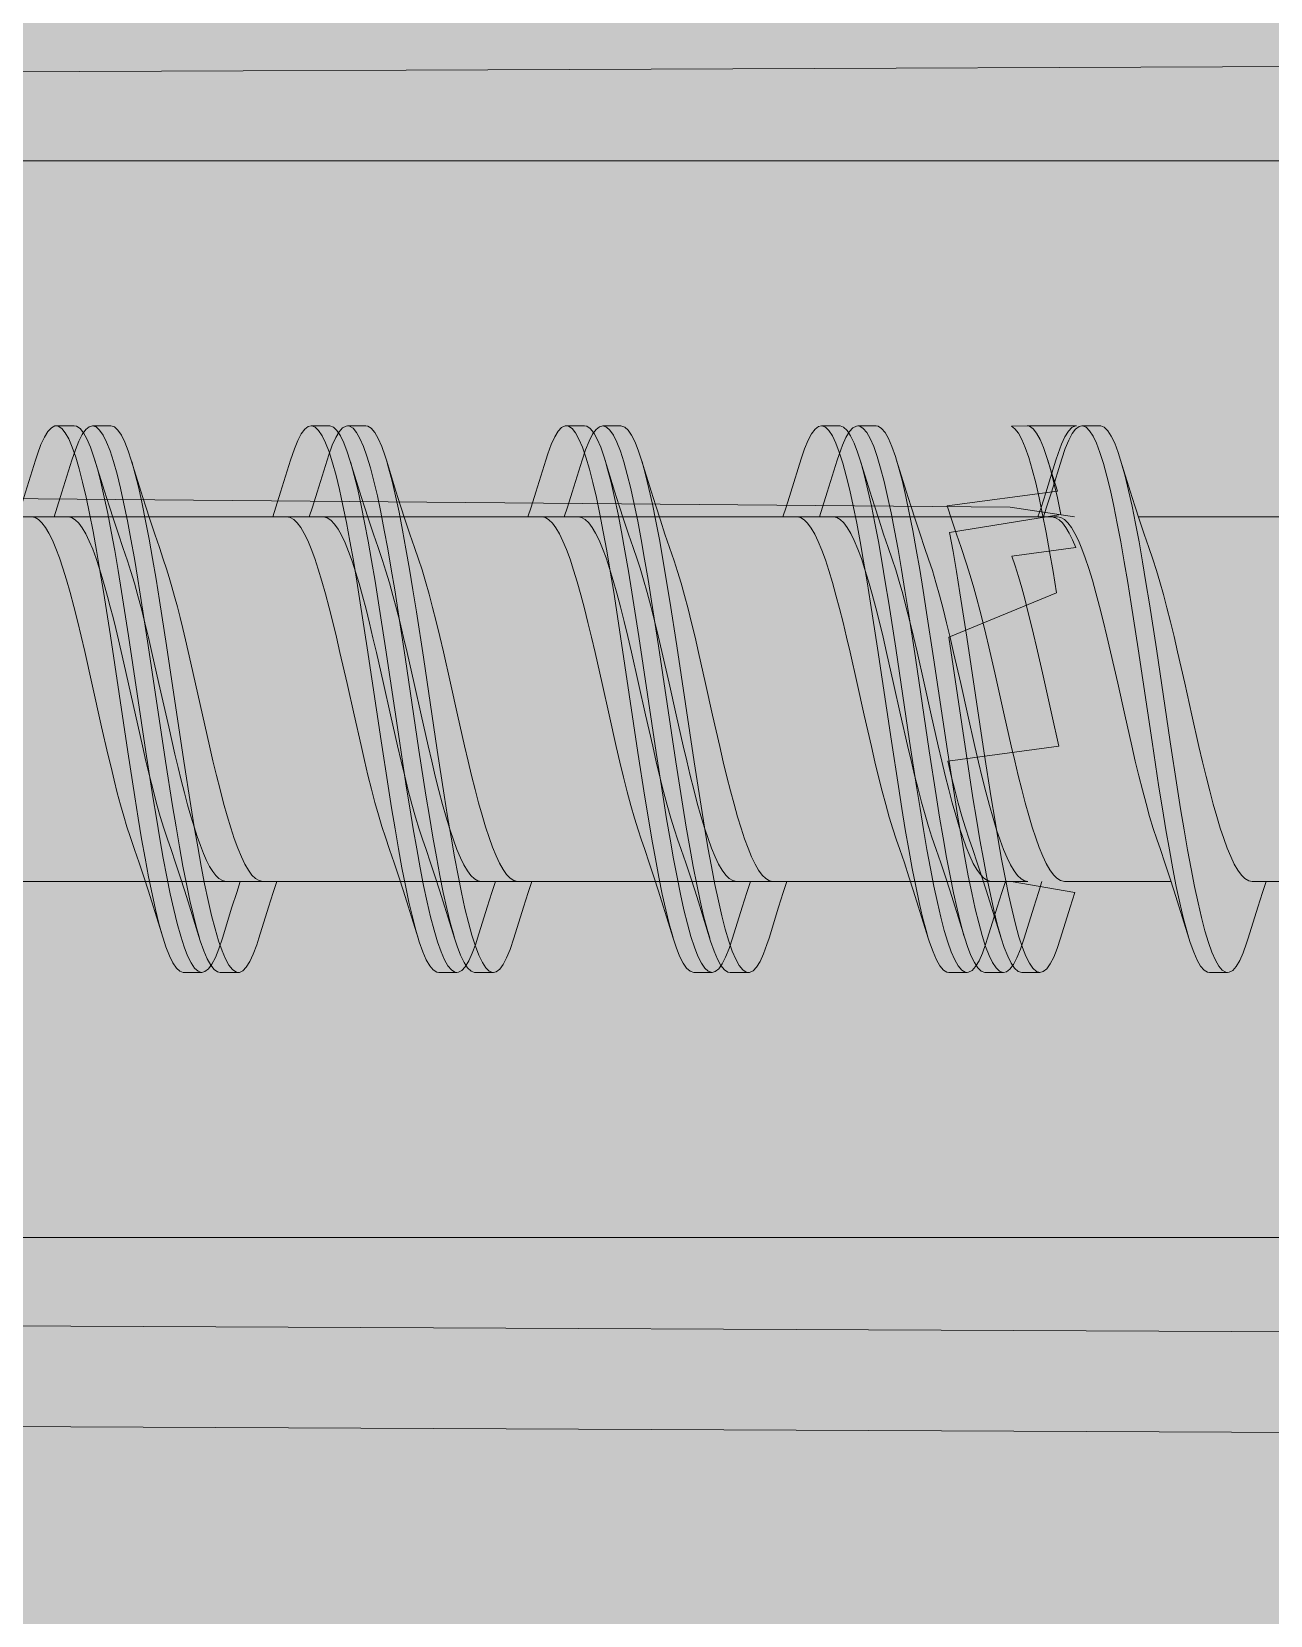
# Model space of a CAD drawing. Header units: millimetres. Extents: x -853320 to 19484, y -510814 to 9708.
# Drawn here: x 10900.05 to 10906.85, y 7736.79 to 7745.48 of the extents above; entities that cross this region are included whole.
import ezdxf

# ---------------------------------------------------------------- set-up
doc = ezdxf.new("R2010")
doc.units = ezdxf.units.MM
for name, color, linetype, lineweight in [('F_ARREDI', 7, 'Continuous', 5), ('F_ELETTRICO', 22, 'Continuous', 5), ('F_MULTI laminato OPACO', 1, 'Continuous', 5)]:
    doc.layers.add(name, color=color, linetype=linetype, lineweight=lineweight)

# ---------------------------------------------------------------- blocks, each defined once
blk = doc.blocks.new('SCATOLA INCASSO_1 P_sezione e pianta')
at = {"layer": 'F_ELETTRICO'}
for p, q in [((55461.4861, -13680.1948), (55437.3638, -13680.0865)), ((55461.4773, -13680.7467), (55437.3638, -13680.639)), ((55462.472, -13681.1733), (55437.3638, -13681.1734)), ((55441.7213, -13682.6278), (55441.6213, -13682.6278)), ((55442.7513, -13682.6278), (55442.6513, -13682.6278)), ((55442.9513, -13682.6278), (55442.8513, -13682.6278)), ((55443.1513, -13682.6278), (55443.0513, -13682.6278)), ((55444.3513, -13682.6278), (55444.2513, -13682.6278)), ((55444.5513, -13682.6278), (55444.4513, -13682.6278)), ((55445.7513, -13682.6278), (55445.6513, -13682.6278)), ((55445.9513, -13682.6278), (55445.8513, -13682.6278)), ((55447.1513, -13682.6278), (55447.0513, -13682.6278)), ((55447.3513, -13682.6278), (55447.2513, -13682.6278)), ((55442.7285, -13682.7168), (55442.7475, -13682.7654)), ((55442.9304, -13682.7213), (55442.9495, -13682.7709)), ((55444.5289, -13682.7179), (55444.548, -13682.7668)), ((55447.2913, -13682.6519), (55447.3104, -13682.6802)), ((55447.3913, -13682.6519), (55447.4104, -13682.6802)), ((55441.7077, -13682.7392), (55441.7268, -13682.7927)), ((55443.1382, -13682.7405), (55443.1573, -13682.7942)), ((55444.3402, -13682.7455), (55444.3592, -13682.8003)), ((55444.3592, -13682.8003), (55444.3783, -13682.8648)), ((55444.519, -13682.9924), (55444.4592, -13682.8003)), ((55445.7309, -13682.7224), (55445.7499, -13682.7723)), ((55445.9387, -13682.7417), (55445.9578, -13682.7957)), ((55447.1407, -13682.7468), (55447.1597, -13682.8018)), ((55447.1597, -13682.8018), (55447.1788, -13682.8665)), ((55447.319, -13682.9924), (55447.2597, -13682.8018)), ((55441.889, -13682.9924), (55441.8341, -13682.8158)), ((55442.919, -13682.9924), (55442.8641, -13682.8158)), ((55443.119, -13682.9924), (55443.0641, -13682.8158)), ((55443.319, -13682.9924), (55443.2641, -13682.8158)), ((55444.719, -13682.9924), (55444.6641, -13682.8158)), ((55445.919, -13682.9924), (55445.8641, -13682.8158)), ((55446.119, -13682.9924), (55446.0641, -13682.8158)), ((55447.519, -13682.9924), (55447.4641, -13682.8158)), ((55440.5323, -13683.1278), (55441.4873, -13683.1278)), ((55441.9323, -13683.1278), (55442.5173, -13683.1278)), ((55451.7623, -13683.1278), (55442.7173, -13683.1278)), ((55442.9623, -13683.1278), (55442.9173, -13683.1278)), ((55443.1623, -13683.1278), (55444.1173, -13683.1278)), ((55443.3623, -13683.1278), (55444.3173, -13683.1278)), ((55444.5623, -13683.1278), (55445.5173, -13683.1278)), ((55444.7623, -13683.1278), (55445.7173, -13683.1278)), ((55445.9623, -13683.1278), (55446.9173, -13683.1278)), ((55446.1623, -13683.1278), (55447.1173, -13683.1278)), ((55447.3623, -13683.1278), (55448.3173, -13683.1278)), ((55447.5623, -13683.1278), (55448.5173, -13683.1278)), ((55442.919, -13683.586), (55442.9571, -13683.8319)), ((55443.019, -13683.586), (55443.0571, -13683.8319)), ((55444.5116, -13683.5402), (55444.5497, -13683.7836)), ((55444.6116, -13683.5402), (55444.6497, -13683.7836)), ((55444.7195, -13683.589), (55444.7576, -13683.8351)), ((55444.8195, -13683.589), (55444.8576, -13683.8351)), ((55447.3121, -13683.5432), (55447.3502, -13683.7868)), ((55447.4121, -13683.5432), (55447.4502, -13683.7868)), ((55441.8982, -13683.6447), (55441.9364, -13683.8934)), ((55441.9982, -13683.6447), (55442.0364, -13683.8934)), ((55443.1209, -13683.5982), (55443.159, -13683.8447)), ((55443.2209, -13683.5982), (55443.259, -13683.8447)), ((55443.3287, -13683.6478), (55443.3668, -13683.8966)), ((55443.4287, -13683.6478), (55443.4668, -13683.8966)), ((55445.9214, -13683.6013), (55445.9595, -13683.8479)), ((55446.0214, -13683.6013), (55446.0595, -13683.8479)), ((55446.1292, -13683.6509), (55446.1673, -13683.8998)), ((55446.2292, -13683.6509), (55446.2673, -13683.8998)), ((55447.5199, -13683.5921), (55447.558, -13683.8383)), ((55447.6199, -13683.5921), (55447.658, -13683.8383)), ((55442.9571, -13683.8319), (55443.0523, -13684.4682)), ((55443.0571, -13683.8319), (55443.1523, -13684.4682)), ((55443.159, -13683.8447), (55443.2352, -13684.3552)), ((55443.259, -13683.8447), (55443.3352, -13684.3552)), ((55444.5497, -13683.7836), (55444.645, -13684.4199)), ((55444.6497, -13683.7836), (55444.745, -13684.4199)), ((55444.7576, -13683.8351), (55444.8528, -13684.4714)), ((55444.8576, -13683.8351), (55444.9528, -13684.4714)), ((55445.9595, -13683.8479), (55446.0357, -13684.3584)), ((55446.0595, -13683.8479), (55446.1357, -13684.3584)), ((55447.3502, -13683.7868), (55447.4455, -13684.4231)), ((55447.3991, -13683.8265), (55447.4334, -13683.9762)), ((55447.4502, -13683.7868), (55447.5455, -13684.4231)), ((55447.558, -13683.8383), (55447.6533, -13684.4746)), ((55447.658, -13683.8383), (55447.7533, -13684.4746)), ((55447.8012, -13683.9755), (55447.767, -13683.8262)), ((55441.7789, -13683.8683), (55441.8179, -13684.0406)), ((55441.9364, -13683.8934), (55442.0126, -13684.4038)), ((55442.0364, -13683.8934), (55442.1126, -13684.4038)), ((55442.186, -13684.0415), (55442.1474, -13683.8709)), ((55443.2095, -13683.8711), (55443.2481, -13684.0414)), ((55443.3668, -13683.8966), (55443.443, -13684.4071)), ((55443.4162, -13684.042), (55443.3779, -13683.873)), ((55443.4668, -13683.8966), (55443.543, -13684.4071)), ((55444.4089, -13683.8684), (55444.4479, -13684.0407)), ((55444.6095, -13683.8712), (55444.6481, -13684.0415)), ((55444.8161, -13684.0417), (55444.777, -13683.8693)), ((55446.0095, -13683.8709), (55446.0482, -13684.042)), ((55446.1673, -13683.8998), (55446.2435, -13684.4103)), ((55446.2673, -13683.8998), (55446.3435, -13684.4103)), ((55447.2095, -13683.8712), (55447.2481, -13684.0415)), ((55447.616, -13684.0415), (55447.5774, -13683.8709)), ((55447.2481, -13684.0415), (55447.3117, -13684.3256)), ((55447.6797, -13684.3256), (55447.616, -13684.0415)), ((55442.6703, -13684.4154), (55442.6378, -13684.2731)), ((55442.8998, -13684.2731), (55442.9323, -13684.4154)), ((55443.0866, -13684.2141), (55443.1251, -13684.3843)), ((55443.6933, -13684.3854), (55443.6546, -13684.2145)), ((55445.0932, -13684.3847), (55445.0545, -13684.2141)), ((55445.8868, -13684.2148), (55445.9258, -13684.3873)), ((55446.2928, -13684.383), (55446.2545, -13684.2137)), ((55446.4931, -13684.3845), (55446.4544, -13684.2135)), ((55443.2352, -13684.3552), (55443.2733, -13684.6041)), ((55443.3352, -13684.3552), (55443.3733, -13684.6041)), ((55446.0357, -13684.3584), (55446.0738, -13684.6072)), ((55446.1357, -13684.3584), (55446.1738, -13684.6072)), ((55447.3117, -13684.3256), (55447.3413, -13684.4537)), ((55447.7093, -13684.4537), (55447.6797, -13684.3256)), ((55442.0126, -13684.4038), (55442.0507, -13684.6507)), ((55442.1126, -13684.4038), (55442.1507, -13684.6507)), ((55443.443, -13684.4071), (55443.4811, -13684.6538)), ((55443.543, -13684.4071), (55443.5811, -13684.6538)), ((55444.645, -13684.4199), (55444.6831, -13684.666)), ((55444.745, -13684.4199), (55444.7831, -13684.666)), ((55446.2435, -13684.4103), (55446.2816, -13684.6568)), ((55446.3435, -13684.4103), (55446.3816, -13684.6568)), ((55447.4455, -13684.4231), (55447.4836, -13684.6691)), ((55447.5455, -13684.4231), (55447.5836, -13684.6691)), ((55443.1523, -13684.4682), (55442.5604, -13684.7118)), ((55443.0523, -13684.4682), (55443.0904, -13684.7118)), ((55444.8528, -13684.4714), (55444.8909, -13684.7148)), ((55444.9528, -13684.4714), (55444.9909, -13684.7148)), ((55447.6533, -13684.4746), (55447.6914, -13684.7178)), ((55447.7533, -13684.4746), (55447.7914, -13684.7178)), ((55447.4449, -13684.8428), (55447.4628, -13684.8966)), ((55443.0845, -13684.9596), (55443.1095, -13685.034)), ((55443.1285, -13684.9384), (55443.1476, -13685.0432)), ((55442.6176, -13685.0432), (55442.6366, -13685.1414)), ((55447.5407, -13685.0063), (55447.5598, -13685.1069)), ((55441.1553, -13685.1278), (55442.1103, -13685.1278)), ((55442.5553, -13685.1278), (55443.1403, -13685.1278)), ((55442.5853, -13685.1278), (55443.5403, -13685.1278)), ((55452.3853, -13685.1278), (55443.3403, -13685.1278)), ((55443.7853, -13685.1278), (55444.7403, -13685.1278)), ((55443.9853, -13685.1278), (55444.9403, -13685.1278)), ((55445.1853, -13685.1278), (55446.1403, -13685.1278)), ((55445.3853, -13685.1278), (55446.3403, -13685.1278)), ((55446.5853, -13685.1278), (55447.5403, -13685.1278)), ((55446.7853, -13685.1278), (55447.7403, -13685.1278)), ((55447.5347, -13685.1105), (55447.5602, -13685.1892)), ((55447.5598, -13685.1069), (55447.5788, -13685.2003)), ((55447.9853, -13685.1278), (55448.9403, -13685.1278)), ((55447.5602, -13685.1892), (55447.5859, -13685.2701)), ((55442.1559, -13685.2701), (55442.2085, -13685.4397)), ((55442.5559, -13685.2701), (55442.6128, -13685.4535)), ((55443.3859, -13685.2701), (55443.4385, -13685.4397)), ((55443.5859, -13685.2701), (55443.6385, -13685.4397)), ((55444.7859, -13685.2701), (55444.8385, -13685.4397)), ((55444.9859, -13685.2701), (55445.0433, -13685.455)), ((55446.1859, -13685.2701), (55446.2385, -13685.4397)), ((55446.3859, -13685.2701), (55446.4385, -13685.4397)), ((55447.5859, -13685.2701), (55447.6385, -13685.4397)), ((55447.7859, -13685.2701), (55447.8438, -13685.4565)), ((55445.1243, -13685.3905), (55445.1433, -13685.455)), ((55442.3221, -13685.4816), (55442.3412, -13685.5318)), ((55442.7128, -13685.4535), (55442.7319, -13685.5086)), ((55443.5448, -13685.4596), (55443.5638, -13685.5136)), ((55443.7526, -13685.483), (55443.7717, -13685.5329)), ((55444.9545, -13685.4885), (55444.9736, -13685.5375)), ((55445.1433, -13685.455), (55445.1624, -13685.5099)), ((55446.3453, -13685.4611), (55446.3643, -13685.5149)), ((55446.5531, -13685.4844), (55446.5721, -13685.5341)), ((55447.755, -13685.4899), (55447.7741, -13685.5386)), ((55447.9438, -13685.4565), (55447.9629, -13685.5111)), ((55442.3213, -13685.6278), (55442.4213, -13685.6278)), ((55442.7213, -13685.6278), (55442.4513, -13685.6278)), ((55443.5513, -13685.6278), (55443.6513, -13685.6278)), ((55443.7513, -13685.6278), (55443.8513, -13685.6278)), ((55444.9513, -13685.6278), (55445.0513, -13685.6278)), ((55445.1513, -13685.6278), (55445.2513, -13685.6278)), ((55446.3513, -13685.6278), (55446.4513, -13685.6278)), ((55446.5513, -13685.6278), (55446.6513, -13685.6278)), ((55447.7513, -13685.6278), (55447.8513, -13685.6278)), ((55447.9513, -13685.6278), (55448.0513, -13685.6278)), ((55468.0938, -13687.0822), (55437.3638, -13687.0822)), ((55437.3638, -13687.6166), (55468.0938, -13687.4888))]:
    blk.add_line(p, q, dxfattribs=at)
for points in [[(55441.5085, -13682.8158), (55441.5172, -13682.7885), (55441.5363, -13682.7357), (55441.5553, -13682.6931), (55441.5744, -13682.6609), (55441.5934, -13682.6395), (55441.6125, -13682.629), (55441.6213, -13682.6278)], [(55441.6213, -13682.6278), (55441.6315, -13682.6294), (55441.6506, -13682.6407), (55441.6696, -13682.6629), (55441.6887, -13682.6958), (55441.7077, -13682.7392)], [(55441.7213, -13682.6278), (55441.7315, -13682.6294), (55441.7506, -13682.6407), (55441.7696, -13682.6629), (55441.7887, -13682.6958), (55441.8077, -13682.7392), (55441.8268, -13682.7927), (55441.8341, -13682.8158)], [(55442.5385, -13682.8158), (55442.557, -13682.7602), (55442.576, -13682.7125), (55442.5951, -13682.6753), (55442.6142, -13682.6486), (55442.6332, -13682.6327), (55442.6513, -13682.6278)], [(55442.6513, -13682.6278), (55442.6713, -13682.6338), (55442.6904, -13682.6507), (55442.7094, -13682.6785), (55442.7285, -13682.7168)], [(55442.7385, -13682.8158), (55442.7589, -13682.7548), (55442.778, -13682.7083), (55442.797, -13682.672), (55442.8161, -13682.6465), (55442.8351, -13682.6317), (55442.8513, -13682.6278)], [(55442.7513, -13682.6278), (55442.7713, -13682.6338), (55442.7904, -13682.6507), (55442.8094, -13682.6785), (55442.8285, -13682.7168), (55442.8475, -13682.7654), (55442.8641, -13682.8158)], [(55442.8513, -13682.6278), (55442.8542, -13682.6279), (55442.8732, -13682.635), (55442.8923, -13682.6531), (55442.9114, -13682.6819), (55442.9304, -13682.7213)], [(55442.9385, -13682.8158), (55442.9477, -13682.787), (55442.9668, -13682.7345), (55442.9858, -13682.6921), (55443.0049, -13682.6602), (55443.0239, -13682.6391), (55443.043, -13682.6288), (55443.0513, -13682.6278)], [(55442.9513, -13682.6278), (55442.9542, -13682.6279), (55442.9732, -13682.635), (55442.9923, -13682.6531), (55443.0114, -13682.6819), (55443.0304, -13682.7213), (55443.0495, -13682.7709), (55443.0641, -13682.8158)], [(55443.0513, -13682.6278), (55443.062, -13682.6295), (55443.0811, -13682.6411), (55443.1001, -13682.6636), (55443.1192, -13682.6968), (55443.1382, -13682.7405)], [(55443.1513, -13682.6278), (55443.162, -13682.6295), (55443.1811, -13682.6411), (55443.2001, -13682.6636), (55443.2192, -13682.6968), (55443.2382, -13682.7405), (55443.2573, -13682.7942), (55443.2641, -13682.8158)], [(55444.1385, -13682.8158), (55444.1497, -13682.7812), (55444.1687, -13682.7297), (55444.1878, -13682.6884), (55444.2068, -13682.6576), (55444.2259, -13682.6375), (55444.2449, -13682.6284), (55444.2513, -13682.6278)], [(55444.2513, -13682.6278), (55444.264, -13682.6302), (55444.283, -13682.6429), (55444.3021, -13682.6665), (55444.3211, -13682.7008), (55444.3402, -13682.7455)], [(55444.3385, -13682.8158), (55444.3575, -13682.7588), (55444.3765, -13682.7115), (55444.3956, -13682.6744), (55444.4146, -13682.6481), (55444.4337, -13682.6325), (55444.4513, -13682.6278)], [(55444.3513, -13682.6278), (55444.364, -13682.6302), (55444.383, -13682.6429), (55444.4021, -13682.6665), (55444.4211, -13682.7008), (55444.4402, -13682.7455), (55444.4592, -13682.8003)], [(55444.4513, -13682.6278), (55444.4718, -13682.6341), (55444.4908, -13682.6513), (55444.5099, -13682.6793), (55444.5289, -13682.7179)], [(55444.5513, -13682.6278), (55444.5718, -13682.6341), (55444.5908, -13682.6513), (55444.6099, -13682.6793), (55444.6289, -13682.7179), (55444.648, -13682.7668), (55444.6641, -13682.8158)], [(55445.5385, -13682.8158), (55445.5594, -13682.7535), (55445.5785, -13682.7072), (55445.5975, -13682.6713), (55445.6166, -13682.646), (55445.6356, -13682.6315), (55445.6513, -13682.6278)], [(55445.6513, -13682.6278), (55445.6547, -13682.628), (55445.6737, -13682.6354), (55445.6928, -13682.6537), (55445.7118, -13682.6828), (55445.7309, -13682.7224)], [(55445.7385, -13682.8158), (55445.7482, -13682.7855), (55445.7673, -13682.7333), (55445.7863, -13682.6912), (55445.8054, -13682.6596), (55445.8244, -13682.6387), (55445.8435, -13682.6287), (55445.8513, -13682.6278)], [(55445.7513, -13682.6278), (55445.7547, -13682.628), (55445.7737, -13682.6354), (55445.7928, -13682.6537), (55445.8118, -13682.6828), (55445.8309, -13682.7224), (55445.8499, -13682.7723), (55445.8641, -13682.8158)], [(55445.8513, -13682.6278), (55445.8625, -13682.6297), (55445.8816, -13682.6416), (55445.9006, -13682.6643), (55445.9197, -13682.6978), (55445.9387, -13682.7417)], [(55445.9513, -13682.6278), (55445.9625, -13682.6297), (55445.9816, -13682.6416), (55446.0006, -13682.6643), (55446.0197, -13682.6978), (55446.0387, -13682.7417), (55446.0578, -13682.7957), (55446.0641, -13682.8158)], [(55446.9385, -13682.8158), (55446.9501, -13682.7797), (55446.9692, -13682.7285), (55446.9882, -13682.6875), (55447.0073, -13682.6569), (55447.0264, -13682.6372), (55447.0454, -13682.6283), (55447.0513, -13682.6278)], [(55447.0513, -13682.6278), (55447.0645, -13682.6304), (55447.0835, -13682.6434), (55447.1026, -13682.6673), (55447.1216, -13682.7018), (55447.1407, -13682.7468)], [(55447.1385, -13682.8158), (55447.158, -13682.7575), (55447.177, -13682.7104), (55447.1961, -13682.6736), (55447.2151, -13682.6475), (55447.2342, -13682.6322), (55447.2513, -13682.6278)], [(55447.1513, -13682.6278), (55447.1645, -13682.6304), (55447.1835, -13682.6434), (55447.2026, -13682.6673), (55447.2216, -13682.7018), (55447.2407, -13682.7468), (55447.2597, -13682.8018)], [(55447.2513, -13682.6278), (55447.2532, -13682.6278), (55447.2723, -13682.6344), (55447.2913, -13682.6519)], [(55447.3513, -13682.6278), (55447.3532, -13682.6278), (55447.3723, -13682.6344), (55447.3913, -13682.6519)], [(55447.3104, -13682.6802), (55447.3294, -13682.719), (55447.3485, -13682.7682)], [(55447.4104, -13682.6802), (55447.4294, -13682.719), (55447.4485, -13682.7682), (55447.4641, -13682.8158)], [(55441.7268, -13682.7927), (55441.7458, -13682.856), (55441.7649, -13682.9286)], [(55442.7475, -13682.7654), (55442.7666, -13682.824), (55442.7856, -13682.8921), (55442.8047, -13682.9692), (55442.8237, -13683.0548), (55442.8428, -13683.1482)], [(55442.9495, -13682.7709), (55442.9685, -13682.8305), (55442.9876, -13682.8996), (55443.0066, -13682.9776), (55443.0257, -13683.064), (55443.0447, -13683.1582)], [(55443.1573, -13682.7942), (55443.1763, -13682.8578), (55443.1954, -13682.9306)], [(55444.548, -13682.7668), (55444.567, -13682.8256), (55444.5861, -13682.894), (55444.6051, -13682.9713), (55444.6242, -13683.0571), (55444.6432, -13683.1507)], [(55445.7499, -13682.7723), (55445.769, -13682.8322), (55445.788, -13682.9014), (55445.8071, -13682.9797), (55445.8261, -13683.0663), (55445.8452, -13683.1607)], [(55445.9578, -13682.7957), (55445.9768, -13682.8595), (55445.9959, -13682.9325)], [(55447.3485, -13682.7682), (55447.3675, -13682.8272), (55447.3866, -13682.8958), (55447.4056, -13682.9734), (55447.4247, -13683.0594), (55447.4437, -13683.1532), (55447.4628, -13683.2542), (55447.4818, -13683.3615), (55447.5009, -13683.4744), (55447.5199, -13683.5921)], [(55441.5085, -13682.8158), (55441.4559, -13682.9855), (55441.4302, -13683.0664), (55441.4103, -13683.1278)], [(55441.8341, -13682.8158), (55441.8458, -13682.856), (55441.8649, -13682.9286), (55441.8839, -13683.0099), (55441.903, -13683.0994)], [(55442.5385, -13682.8158), (55442.4859, -13682.9855), (55442.4602, -13683.0664), (55442.8103, -13683.1278)], [(55442.7385, -13682.8158), (55442.6859, -13682.9855), (55442.6602, -13683.0664), (55442.6403, -13683.1278)], [(55442.9385, -13682.8158), (55442.8859, -13682.9855), (55442.8602, -13683.0664), (55442.8403, -13683.1278)], [(55442.8641, -13682.8158), (55442.8666, -13682.824), (55442.8856, -13682.8921), (55442.9047, -13682.9692), (55442.9237, -13683.0548), (55442.9428, -13683.1482), (55442.9618, -13683.2488), (55442.9809, -13683.3558), (55442.9999, -13683.4685), (55443.019, -13683.586)], [(55443.0641, -13682.8158), (55443.0685, -13682.8305), (55443.0876, -13682.8996), (55443.1066, -13682.9776), (55443.1257, -13683.064), (55443.1447, -13683.1582)], [(55443.2641, -13682.8158), (55443.2763, -13682.8578), (55443.2954, -13682.9306), (55443.3144, -13683.0121), (55443.3335, -13683.1018)], [(55444.1385, -13682.8158), (55444.0859, -13682.9855), (55444.0602, -13683.0664), (55444.0403, -13683.1278)], [(55444.3385, -13682.8158), (55444.2859, -13682.9855), (55444.2602, -13683.0664), (55444.2403, -13683.1278)], [(55444.3783, -13682.8648), (55444.3973, -13682.9385), (55444.4164, -13683.0209), (55444.4354, -13683.1114)], [(55444.4641, -13682.8158), (55444.4783, -13682.8648), (55444.4973, -13682.9385), (55444.5164, -13683.0209), (55444.5354, -13683.1114)], [(55444.6641, -13682.8158), (55444.667, -13682.8256), (55444.6861, -13682.894), (55444.7051, -13682.9713), (55444.7242, -13683.0571), (55444.7432, -13683.1507)], [(55445.5385, -13682.8158), (55445.4859, -13682.9855), (55445.4602, -13683.0664), (55445.4403, -13683.1278)], [(55445.7385, -13682.8158), (55445.6859, -13682.9855), (55445.6602, -13683.0664), (55445.6403, -13683.1278)], [(55445.8641, -13682.8158), (55445.869, -13682.8322), (55445.888, -13682.9014), (55445.9071, -13682.9797), (55445.9261, -13683.0663), (55445.9452, -13683.1607)], [(55446.0641, -13682.8158), (55446.0768, -13682.8595), (55446.0959, -13682.9325), (55446.1149, -13683.0143), (55446.134, -13683.1042)], [(55446.9385, -13682.8158), (55446.8859, -13682.9855), (55446.8602, -13683.0664), (55446.8403, -13683.1278)], [(55447.1385, -13682.8158), (55447.0859, -13682.9855), (55447.0602, -13683.0664), (55447.0403, -13683.1278)], [(55447.1788, -13682.8665), (55447.1978, -13682.9405), (55447.2169, -13683.0231), (55447.2359, -13683.1138)], [(55447.2641, -13682.8158), (55447.2788, -13682.8665), (55447.2978, -13682.9405), (55447.3169, -13683.0231), (55447.3359, -13683.1138), (55447.355, -13683.2119), (55447.374, -13683.3167), (55447.3931, -13683.4274), (55447.4121, -13683.5432)], [(55447.4641, -13682.8158), (55447.4675, -13682.8272), (55447.4866, -13682.8958), (55447.5056, -13682.9734), (55447.5247, -13683.0594), (55447.5437, -13683.1532)], [(55441.7649, -13682.9286), (55441.7839, -13683.0099), (55441.803, -13683.0994)], [(55443.1954, -13682.9306), (55443.2144, -13683.0121), (55443.2335, -13683.1018)], [(55445.9959, -13682.9325), (55446.0149, -13683.0143), (55446.034, -13683.1042)], [(55442.0099, -13683.3589), (55441.9906, -13683.303), (55441.9655, -13683.2286), (55441.9402, -13683.152), (55441.9147, -13683.0733), (55441.889, -13682.9924)], [(55443.0399, -13683.3589), (55443.0206, -13683.303), (55442.9955, -13683.2286), (55442.9702, -13683.152), (55442.9447, -13683.0733), (55442.919, -13682.9924)], [(55443.2206, -13683.303), (55443.1955, -13683.2286), (55443.1702, -13683.152), (55443.1447, -13683.0733), (55443.119, -13682.9924)], [(55443.4399, -13683.3589), (55443.4206, -13683.303), (55443.3955, -13683.2286), (55443.3702, -13683.152), (55443.3447, -13683.0733), (55443.319, -13682.9924)], [(55444.6399, -13683.3589), (55444.6206, -13683.303), (55444.5955, -13683.2286), (55444.5702, -13683.152), (55444.5447, -13683.0733), (55444.519, -13682.9924)], [(55444.8399, -13683.3589), (55444.8206, -13683.303), (55444.7955, -13683.2286), (55444.7702, -13683.152), (55444.7447, -13683.0733), (55444.719, -13682.9924)], [(55446.0399, -13683.3589), (55446.0206, -13683.303), (55445.9955, -13683.2286), (55445.9702, -13683.152), (55445.9447, -13683.0733), (55445.919, -13682.9924)], [(55446.2437, -13683.3699), (55446.2206, -13683.303), (55446.1955, -13683.2286), (55446.1702, -13683.152), (55446.1447, -13683.0733), (55446.119, -13682.9924)], [(55447.4399, -13683.3589), (55447.4206, -13683.303), (55447.3955, -13683.2286), (55447.3702, -13683.152), (55447.3447, -13683.0733), (55447.319, -13682.9924)], [(55447.6206, -13683.303), (55447.5955, -13683.2286), (55447.5702, -13683.152), (55447.5447, -13683.0733), (55447.519, -13682.9924)], [(55441.4873, -13683.1278), (55441.5059, -13683.1313), (55441.5261, -13683.1429), (55441.5461, -13683.1623), (55441.5658, -13683.1891), (55441.5853, -13683.2229), (55441.6047, -13683.2634), (55441.624, -13683.31), (55441.6431, -13683.3623), (55441.6622, -13683.4203), (55441.6814, -13683.4837), (55441.7006, -13683.5519), (55441.7199, -13683.6249), (55441.7395, -13683.7027), (55441.7592, -13683.7843), (55441.7789, -13683.8683)], [(55441.803, -13683.0994), (55441.822, -13683.1964), (55441.8411, -13683.3002), (55441.8601, -13683.4101), (55441.8792, -13683.5252), (55441.8982, -13683.6447)], [(55441.903, -13683.0994), (55441.922, -13683.1964), (55441.9411, -13683.3002), (55441.9601, -13683.4101), (55441.9792, -13683.5252), (55441.9982, -13683.6447)], [(55442.5173, -13683.1278), (55442.5385, -13683.1323), (55442.5583, -13683.1446), (55442.5779, -13683.1645), (55442.5974, -13683.1916), (55442.6168, -13683.2257), (55442.6361, -13683.2665), (55442.6554, -13683.3137), (55442.6747, -13683.3669), (55442.6939, -13683.4257), (55442.7132, -13683.4897), (55442.7324, -13683.5585), (55442.7516, -13683.6315), (55442.7709, -13683.7084), (55442.7902, -13683.7884), (55442.8095, -13683.8711)], [(55442.7173, -13683.1278), (55442.7362, -13683.1314), (55442.7554, -13683.1423), (55442.7745, -13683.1605), (55442.7936, -13683.1858), (55442.8127, -13683.2181), (55442.8319, -13683.257), (55442.8509, -13683.3021), (55442.8699, -13683.3531), (55442.8891, -13683.4105), (55442.9087, -13683.4745), (55442.9285, -13683.5444), (55442.9485, -13683.6193), (55442.9685, -13683.6986), (55442.9886, -13683.7818), (55443.0086, -13683.8671)], [(55442.8428, -13683.1482), (55442.8618, -13683.2488), (55442.8809, -13683.3558), (55442.8999, -13683.4685), (55442.919, -13683.586)], [(55442.9173, -13683.1278), (55442.9193, -13683.1278), (55442.939, -13683.1325), (55442.9588, -13683.145), (55442.9784, -13683.1651), (55442.9979, -13683.1924), (55443.0173, -13683.2266), (55443.0365, -13683.2675), (55443.0558, -13683.3147), (55443.075, -13683.3678), (55443.0942, -13683.4265), (55443.1133, -13683.4902), (55443.1324, -13683.5585), (55443.1516, -13683.6313), (55443.1708, -13683.7081), (55443.1902, -13683.7883), (55443.2095, -13683.8711)], [(55443.2335, -13683.1018), (55443.2525, -13683.199), (55443.2716, -13683.303), (55443.2906, -13683.413), (55443.3097, -13683.5282), (55443.3287, -13683.6478)], [(55443.3335, -13683.1018), (55443.3525, -13683.199), (55443.3716, -13683.303), (55443.3906, -13683.413), (55443.4097, -13683.5282), (55443.4287, -13683.6478)], [(55444.1173, -13683.1278), (55444.1359, -13683.1312), (55444.1561, -13683.1428), (55444.1761, -13683.1623), (55444.1958, -13683.1891), (55444.2153, -13683.2229), (55444.2347, -13683.2633), (55444.2538, -13683.3096), (55444.2728, -13683.3615), (55444.2919, -13683.4192), (55444.3111, -13683.4826), (55444.3304, -13683.5511), (55444.3498, -13683.6243), (55444.3694, -13683.7023), (55444.3892, -13683.7842), (55444.4089, -13683.8684)], [(55444.3173, -13683.1278), (55444.3371, -13683.1317), (55444.3566, -13683.1433), (55444.3761, -13683.1623), (55444.3955, -13683.1887), (55444.4149, -13683.2221), (55444.4343, -13683.2624), (55444.4537, -13683.3093), (55444.4731, -13683.3624), (55444.4926, -13683.4216), (55444.5123, -13683.4866), (55444.5319, -13683.5569), (55444.5515, -13683.6311), (55444.5709, -13683.7085), (55444.5902, -13683.7886), (55444.6095, -13683.8712)], [(55444.4354, -13683.1114), (55444.4545, -13683.2093), (55444.4735, -13683.3139), (55444.4926, -13683.4245), (55444.5116, -13683.5402)], [(55444.5354, -13683.1114), (55444.5545, -13683.2093), (55444.5735, -13683.3139), (55444.5926, -13683.4245), (55444.6116, -13683.5402)], [(55444.6432, -13683.1507), (55444.6623, -13683.2515), (55444.6814, -13683.3587), (55444.7004, -13683.4714), (55444.7195, -13683.589)], [(55444.7432, -13683.1507), (55444.7623, -13683.2515), (55444.7814, -13683.3587), (55444.8004, -13683.4714), (55444.8195, -13683.589)], [(55445.5173, -13683.1278), (55445.5194, -13683.1278), (55445.5391, -13683.1326), (55445.5589, -13683.1451), (55445.5786, -13683.1653), (55445.5981, -13683.1927), (55445.6174, -13683.2269), (55445.6367, -13683.2678), (55445.6559, -13683.315), (55445.6751, -13683.3681), (55445.6942, -13683.4267), (55445.7133, -13683.4904), (55445.7324, -13683.5586), (55445.7516, -13683.6312), (55445.7708, -13683.7081), (55445.7902, -13683.7883), (55445.8095, -13683.8711)], [(55445.7173, -13683.1278), (55445.7358, -13683.1312), (55445.755, -13683.142), (55445.7742, -13683.1601), (55445.7934, -13683.1854), (55445.8126, -13683.2177), (55445.8319, -13683.257), (55445.8512, -13683.303), (55445.8707, -13683.3554), (55445.8903, -13683.4143), (55445.9102, -13683.4794), (55445.9302, -13683.5503), (55445.9501, -13683.6257), (55445.97, -13683.7047), (55445.9898, -13683.7868), (55446.0095, -13683.8709)], [(55446.034, -13683.1042), (55446.053, -13683.2015), (55446.0721, -13683.3057), (55446.0911, -13683.4158), (55446.1102, -13683.5312), (55446.1292, -13683.6509)], [(55446.134, -13683.1042), (55446.153, -13683.2015), (55446.1721, -13683.3057), (55446.1911, -13683.4158), (55446.2102, -13683.5312), (55446.2292, -13683.6509)], [(55446.9173, -13683.1278), (55446.9372, -13683.1318), (55446.9567, -13683.1434), (55446.9762, -13683.1625), (55446.9957, -13683.1889), (55447.0151, -13683.2224), (55447.0345, -13683.2628), (55447.0539, -13683.3097), (55447.0733, -13683.3629), (55447.0928, -13683.422), (55447.1124, -13683.487), (55447.132, -13683.5571), (55447.1516, -13683.6313), (55447.171, -13683.7086), (55447.1903, -13683.7887), (55447.2095, -13683.8712)], [(55447.1174, -13683.1278), (55447.1197, -13683.1278), (55447.1386, -13683.1323), (55447.1574, -13683.1439)], [(55447.1574, -13683.1439), (55447.1744, -13683.1603), (55447.1914, -13683.1825), (55447.2084, -13683.2101), (55447.2254, -13683.2431), (55447.2424, -13683.2812), (55447.2595, -13683.3246), (55447.2768, -13683.3732), (55447.2942, -13683.4267), (55447.3117, -13683.4847), (55447.3293, -13683.5471), (55447.3469, -13683.6133), (55447.3645, -13683.6824), (55447.3819, -13683.7535), (55447.3991, -13683.8265)], [(55447.2359, -13683.1138), (55447.255, -13683.2119), (55447.274, -13683.3167), (55447.2931, -13683.4274), (55447.3121, -13683.5432)], [(55447.5437, -13683.1532), (55447.5628, -13683.2542), (55447.5818, -13683.3615), (55447.6009, -13683.4744), (55447.6199, -13683.5921)], [(55443.0447, -13683.1582), (55443.0638, -13683.2595), (55443.0828, -13683.3671), (55443.1019, -13683.4803), (55443.1209, -13683.5982)], [(55443.1447, -13683.1582), (55443.1638, -13683.2595), (55443.1828, -13683.3671), (55443.2019, -13683.4803), (55443.2209, -13683.5982)], [(55445.8452, -13683.1607), (55445.8642, -13683.2621), (55445.8833, -13683.3699), (55445.9023, -13683.4832), (55445.9214, -13683.6013)], [(55445.9452, -13683.1607), (55445.9642, -13683.2621), (55445.9833, -13683.3699), (55446.0023, -13683.4832), (55446.0214, -13683.6013)], [(55443.3779, -13683.873), (55443.3588, -13683.791), (55443.3396, -13683.7115), (55443.3205, -13683.6351), (55443.3014, -13683.5623), (55443.2823, -13683.4937), (55443.2631, -13683.4298), (55443.244, -13683.3709), (55443.2206, -13683.303)], [(55447.767, -13683.8262), (55447.7499, -13683.7538), (55447.7326, -13683.6831), (55447.7152, -13683.6144), (55447.6976, -13683.5483), (55447.68, -13683.486), (55447.6626, -13683.4279), (55447.6451, -13683.3743), (55447.6206, -13683.303)], [(55442.1474, -13683.8709), (55442.128, -13683.7879), (55442.1086, -13683.7072), (55442.089, -13683.6294), (55442.0693, -13683.5546), (55442.0494, -13683.484), (55442.0297, -13683.4187), (55442.0099, -13683.3589)], [(55442.5472, -13683.8702), (55443.1579, -13683.7874), (55443.1386, -13683.7072), (55443.1192, -13683.63), (55443.0997, -13683.5562), (55443.0802, -13683.4865), (55443.0607, -13683.4219), (55443.0399, -13683.3589)], [(55443.5767, -13683.8679), (55443.5569, -13683.7833), (55443.537, -13683.701), (55443.5173, -13683.6226), (55443.4977, -13683.5488), (55443.4782, -13683.4798), (55443.4589, -13683.4163), (55443.4399, -13683.3589)], [(55444.777, -13683.8693), (55444.7571, -13683.7842), (55444.737, -13683.7009), (55444.7169, -13683.6213), (55444.6969, -13683.5458), (55444.6768, -13683.4751), (55444.657, -13683.4104), (55444.6399, -13683.3589)], [(55444.9766, -13683.8676), (55444.9567, -13683.7824), (55444.9366, -13683.6992), (55444.9166, -13683.6199), (55444.8967, -13683.545), (55444.8768, -13683.4751), (55444.8572, -13683.411), (55444.8399, -13683.3589)], [(55446.1775, -13683.8712), (55446.1578, -13683.7871), (55446.138, -13683.705), (55446.1182, -13683.626), (55446.0982, -13683.5507), (55446.0782, -13683.4798), (55446.0584, -13683.4147), (55446.0399, -13683.3589)], [(55446.3778, -13683.8726), (55446.3586, -13683.7905), (55446.3395, -13683.7108), (55446.3203, -13683.6343), (55446.3011, -13683.5614), (55446.282, -13683.4928), (55446.2628, -13683.4288), (55446.2437, -13683.3699)], [(55447.5774, -13683.8709), (55447.558, -13683.7879), (55447.5386, -13683.7073), (55447.519, -13683.6294), (55447.4993, -13683.5547), (55447.4795, -13683.4841), (55447.4597, -13683.4189), (55447.4399, -13683.3589)], [(55442.6378, -13684.2731), (55442.5859, -13684.041), (55442.5472, -13683.8702)], [(55442.8095, -13683.8711), (55442.8481, -13684.0414), (55442.8998, -13684.2731)], [(55443.0086, -13683.8671), (55443.0479, -13684.0407), (55443.0866, -13684.2141)], [(55443.6546, -13684.2145), (55443.6159, -13684.0407), (55443.5767, -13683.8679)], [(55445.0545, -13684.2141), (55445.0159, -13684.0409), (55444.9766, -13683.8676)], [(55445.8095, -13683.8711), (55445.8481, -13684.0414), (55445.8868, -13684.2148)], [(55446.2545, -13684.2137), (55446.2162, -13684.0421), (55446.1775, -13683.8712)], [(55446.4544, -13684.2135), (55446.4161, -13684.0419), (55446.3778, -13683.8726)], [(55447.4334, -13683.9762), (55447.4866, -13684.214), (55447.525, -13684.3838)], [(55447.8941, -13684.3886), (55447.8547, -13684.2149), (55447.8012, -13683.9755)], [(55441.8179, -13684.0406), (55441.8568, -13684.215), (55441.8958, -13684.3872)], [(55442.264, -13684.3883), (55442.2247, -13684.2148), (55442.186, -13684.0415)], [(55443.2481, -13684.0414), (55443.2868, -13684.2148), (55443.3258, -13684.3872)], [(55443.4931, -13684.3845), (55443.4544, -13684.2136), (55443.4162, -13684.042)], [(55444.4479, -13684.0407), (55444.4866, -13684.2141), (55444.5252, -13684.3844)], [(55444.6481, -13684.0415), (55444.6868, -13684.2151), (55444.7262, -13684.3891)], [(55444.8935, -13684.3859), (55444.8545, -13684.2138), (55444.8161, -13684.0417)], [(55446.0482, -13684.042), (55446.0866, -13684.2142), (55446.1252, -13684.3843)], [(55441.8958, -13684.3872), (55441.9154, -13684.471), (55441.935, -13684.5522), (55441.9545, -13684.6297), (55441.9738, -13684.7027), (55441.993, -13684.7709), (55442.0122, -13684.8344), (55442.0328, -13684.8966)], [(55442.5553, -13685.1278), (55442.5362, -13685.1241), (55442.5171, -13685.1131), (55442.498, -13685.095), (55442.479, -13685.0697), (55442.4599, -13685.0375), (55442.4408, -13684.9987), (55442.4218, -13684.9536), (55442.4028, -13684.9026), (55442.3835, -13684.8451), (55442.3639, -13684.7811), (55442.3441, -13684.7111), (55442.3241, -13684.6363), (55442.3041, -13684.5569), (55442.284, -13684.4737), (55442.264, -13684.3883)], [(55442.7516, -13684.7381), (55442.7353, -13684.6787), (55442.719, -13684.6164), (55442.7028, -13684.5516), (55442.6865, -13684.4844), (55442.6703, -13684.4154)], [(55442.9323, -13684.4154), (55442.9486, -13684.4844), (55442.9648, -13684.5516), (55442.9811, -13684.6164), (55442.9974, -13684.6787), (55443.0136, -13684.7381)], [(55443.1251, -13684.3843), (55443.1444, -13684.4668), (55443.1637, -13684.5469), (55443.1831, -13684.6241), (55443.2026, -13684.6982), (55443.2222, -13684.7681), (55443.2417, -13684.833), (55443.2628, -13684.8966)], [(55443.3258, -13684.3872), (55443.3455, -13684.4715), (55443.3653, -13684.5535), (55443.385, -13684.6316), (55443.4044, -13684.705), (55443.4238, -13684.7736), (55443.443, -13684.837), (55443.4628, -13684.8966)], [(55443.7853, -13685.1278), (55443.7665, -13685.1242), (55443.7472, -13685.1132), (55443.728, -13685.0949), (55443.7088, -13685.0694), (55443.6896, -13685.037), (55443.6703, -13684.9977), (55443.651, -13684.9516), (55443.6315, -13684.899), (55443.612, -13684.8402), (55443.5921, -13684.775), (55443.5722, -13684.7042), (55443.5523, -13684.629), (55443.5325, -13684.5502), (55443.5127, -13684.4684), (55443.4931, -13684.3845)], [(55443.9853, -13685.1278), (55443.9656, -13685.1239), (55443.946, -13685.1123), (55443.9265, -13685.0932), (55443.907, -13685.0667), (55443.8876, -13685.0331), (55443.8681, -13684.9927), (55443.8487, -13684.9457), (55443.8293, -13684.8925), (55443.8099, -13684.8335), (55443.7904, -13684.7689), (55443.7709, -13684.6994), (55443.7514, -13684.6257), (55443.732, -13684.5484), (55443.7127, -13684.4682), (55443.6933, -13684.3854)], [(55444.5252, -13684.3844), (55444.5445, -13684.4672), (55444.5639, -13684.5475), (55444.5831, -13684.6243), (55444.6022, -13684.6969), (55444.6213, -13684.765), (55444.6403, -13684.8285), (55444.6594, -13684.887)], [(55444.7262, -13684.3891), (55444.7463, -13684.4747), (55444.7665, -13684.5581), (55444.7866, -13684.6377), (55444.8066, -13684.7128), (55444.8265, -13684.7829), (55444.8462, -13684.847), (55444.8628, -13684.8966)], [(55445.1853, -13685.1278), (55445.1672, -13685.1245), (55445.1477, -13685.1136), (55445.1283, -13685.0952), (55445.1092, -13685.0701), (55445.0903, -13685.0383), (55445.0713, -13684.9998), (55445.0521, -13684.9545), (55445.0328, -13684.9027), (55445.0133, -13684.8445), (55444.9935, -13684.7797), (55444.9735, -13684.709), (55444.9535, -13684.6336), (55444.9334, -13684.554), (55444.9133, -13684.4709), (55444.8935, -13684.3859)], [(55445.3853, -13685.1278), (55445.366, -13685.124), (55445.3467, -13685.1128), (55445.3274, -13685.0942), (55445.3081, -13685.0683), (55445.2887, -13685.0353), (55445.2693, -13684.9954), (55445.2499, -13684.9488), (55445.2304, -13684.8958), (55445.2108, -13684.8366), (55445.1911, -13684.7715), (55445.1713, -13684.7009), (55445.1515, -13684.6262), (55445.132, -13684.5484), (55445.1126, -13684.4677), (55445.0932, -13684.3847)], [(55445.9258, -13684.3873), (55445.9455, -13684.4715), (55445.9653, -13684.5534), (55445.985, -13684.6315), (55446.0044, -13684.7048), (55446.0237, -13684.7733), (55446.0429, -13684.8367), (55446.0628, -13684.8966)], [(55446.1252, -13684.3843), (55446.1444, -13684.4669), (55446.1637, -13684.5469), (55446.183, -13684.6238), (55446.2022, -13684.6969), (55446.2215, -13684.7658), (55446.2408, -13684.8299), (55446.26, -13684.8888)], [(55446.5853, -13685.1278), (55446.583, -13685.1277), (55446.5629, -13685.1227), (55446.5428, -13685.1097), (55446.523, -13685.089), (55446.5036, -13685.0614), (55446.4845, -13685.0271), (55446.4653, -13684.9863), (55446.4461, -13684.939), (55446.427, -13684.8858), (55446.4078, -13684.8269), (55446.3886, -13684.7629), (55446.3695, -13684.6942), (55446.3503, -13684.6214), (55446.3311, -13684.5448), (55446.312, -13684.4652), (55446.2928, -13684.383)], [(55446.7853, -13685.1278), (55446.7666, -13685.1243), (55446.7473, -13685.1133), (55446.728, -13685.095), (55446.7089, -13685.0695), (55446.6898, -13685.0373), (55446.6705, -13684.9981), (55446.6512, -13684.9521), (55446.6318, -13684.8997), (55446.6122, -13684.8409), (55446.5924, -13684.7758), (55446.5724, -13684.705), (55446.5525, -13684.6297), (55446.5326, -13684.5508), (55446.5128, -13684.4686), (55446.4931, -13684.3845)], [(55447.3413, -13684.4537), (55447.3561, -13684.5157), (55447.3709, -13684.576), (55447.3857, -13684.6343), (55447.4005, -13684.6904), (55447.4153, -13684.744), (55447.4301, -13684.7949), (55447.4449, -13684.8428)], [(55447.525, -13684.3838), (55447.5442, -13684.4661), (55447.5635, -13684.546), (55447.5827, -13684.6227), (55447.6019, -13684.6957), (55447.6211, -13684.7645), (55447.6404, -13684.8286), (55447.6596, -13684.8875)], [(55447.8128, -13684.8428), (55447.798, -13684.7949), (55447.7832, -13684.744), (55447.7684, -13684.6904), (55447.7536, -13684.6343), (55447.7388, -13684.576), (55447.724, -13684.5157), (55447.7093, -13684.4537)], [(55448.1853, -13685.1278), (55448.1669, -13685.1244), (55448.1478, -13685.1137), (55448.1287, -13685.0957), (55448.1097, -13685.0707), (55448.0906, -13685.0388), (55448.0715, -13685.0002), (55448.0524, -13684.9552), (55448.0333, -13684.9042), (55448.014, -13684.8466), (55447.9943, -13684.7825), (55447.9744, -13684.7123), (55447.9544, -13684.6372), (55447.9343, -13684.5576), (55447.9141, -13684.4742), (55447.8941, -13684.3886)], [(55443.2733, -13684.6041), (55443.2924, -13684.7239), (55443.3114, -13684.8392), (55443.3305, -13684.9494), (55443.3495, -13685.0536), (55443.3686, -13685.151)], [(55443.3733, -13684.6041), (55443.3924, -13684.7239), (55443.4114, -13684.8392), (55443.4305, -13684.9494), (55443.4495, -13685.0536)], [(55446.0738, -13684.6072), (55446.0929, -13684.7269), (55446.1119, -13684.8421), (55446.131, -13684.9521), (55446.15, -13685.0561), (55446.1691, -13685.1534)], [(55446.1738, -13684.6072), (55446.1929, -13684.7269), (55446.2119, -13684.8421), (55446.231, -13684.9521), (55446.25, -13685.0561)], [(55442.0507, -13684.6507), (55442.0697, -13684.7689), (55442.0888, -13684.8823), (55442.1078, -13684.9903), (55442.1269, -13685.0919)], [(55442.1507, -13684.6507), (55442.1697, -13684.7689), (55442.1888, -13684.8823), (55442.2078, -13684.9903), (55442.2269, -13685.0919)], [(55442.5604, -13684.7118), (55442.5795, -13684.8277), (55442.5985, -13684.9384), (55442.6176, -13685.0432)], [(55443.0904, -13684.7118), (55443.1095, -13684.8277), (55443.1285, -13684.9384)], [(55443.4811, -13684.6538), (55443.5002, -13684.7718), (55443.5192, -13684.8852), (55443.5383, -13684.993), (55443.5573, -13685.0944)], [(55443.5811, -13684.6538), (55443.6002, -13684.7718), (55443.6192, -13684.8852), (55443.6383, -13684.993), (55443.6573, -13685.0944)], [(55444.6831, -13684.666), (55444.7021, -13684.7836), (55444.7212, -13684.8964), (55444.7402, -13685.0036), (55444.7593, -13685.1044)], [(55444.7831, -13684.666), (55444.8021, -13684.7836), (55444.8212, -13684.8964), (55444.8402, -13685.0036), (55444.8593, -13685.1044)], [(55444.8909, -13684.7148), (55444.91, -13684.8306), (55444.929, -13684.9412), (55444.9481, -13685.0458), (55444.9671, -13685.1438)], [(55444.9909, -13684.7148), (55445.01, -13684.8306), (55445.029, -13684.9412), (55445.0481, -13685.0458), (55445.0671, -13685.1438)], [(55446.2816, -13684.6568), (55446.3007, -13684.7748), (55446.3197, -13684.888), (55446.3388, -13684.9956), (55446.3578, -13685.0969)], [(55446.3816, -13684.6568), (55446.4007, -13684.7748), (55446.4197, -13684.888), (55446.4388, -13684.9956), (55446.4578, -13685.0969)], [(55447.4836, -13684.6691), (55447.5026, -13684.7866), (55447.5217, -13684.8992), (55447.5407, -13685.0063)], [(55447.5836, -13684.6691), (55447.6026, -13684.7866), (55447.6217, -13684.8992), (55447.6407, -13685.0063), (55447.6598, -13685.1069), (55447.6788, -13685.2003)], [(55447.6914, -13684.7178), (55447.7104, -13684.8335), (55447.7295, -13684.9439), (55447.7485, -13685.0484), (55447.7676, -13685.1462), (55447.7867, -13685.2365), (55447.8057, -13685.3187), (55447.8248, -13685.3923), (55447.8385, -13685.4397)], [(55447.7914, -13684.7178), (55447.8104, -13684.8335), (55447.8295, -13684.9439), (55447.8485, -13685.0484), (55447.8676, -13685.1462)], [(55442.5854, -13685.1278), (55442.5654, -13685.1238), (55442.5467, -13685.1128), (55442.5281, -13685.095), (55442.5094, -13685.0704), (55442.4909, -13685.0394), (55442.4726, -13685.0026), (55442.4544, -13684.96), (55442.8062, -13684.912), (55442.7879, -13684.8587), (55442.7697, -13684.8006), (55442.7516, -13684.7381)], [(55443.0136, -13684.7381), (55443.0337, -13684.8068), (55443.0537, -13684.8701), (55443.0845, -13684.9596)], [(55444.6594, -13684.887), (55444.6844, -13684.9596), (55444.7095, -13685.034), (55444.7347, -13685.1105), (55444.7602, -13685.1892), (55444.7859, -13685.2701)], [(55446.26, -13684.8888), (55446.2845, -13684.9596), (55446.3095, -13685.034), (55446.3347, -13685.1105), (55446.3602, -13685.1892), (55446.3859, -13685.2701)], [(55447.6596, -13684.8875), (55447.6844, -13684.9596), (55447.7095, -13685.034), (55447.7347, -13685.1105), (55447.7602, -13685.1892), (55447.7859, -13685.2701)], [(55447.9853, -13685.1278), (55447.9663, -13685.1242), (55447.9466, -13685.1127), (55447.927, -13685.0938), (55447.9077, -13685.0677), (55447.8885, -13685.0349), (55447.8694, -13684.9956), (55447.8504, -13684.9502), (55447.8316, -13684.8991), (55447.8128, -13684.8428)], [(55442.0328, -13684.8966), (55442.0545, -13684.9596), (55442.0795, -13685.034), (55442.1047, -13685.1105), (55442.1302, -13685.1892), (55442.1559, -13685.2701)], [(55443.2628, -13684.8966), (55443.2844, -13684.9596), (55443.3095, -13685.034), (55443.3347, -13685.1105), (55443.3602, -13685.1892), (55443.3859, -13685.2701)], [(55443.4628, -13684.8966), (55443.4844, -13684.9596), (55443.5095, -13685.034), (55443.5347, -13685.1105), (55443.5602, -13685.1892), (55443.5859, -13685.2701)], [(55444.8628, -13684.8966), (55444.8845, -13684.9596), (55444.9095, -13685.034), (55444.9347, -13685.1105), (55444.9602, -13685.1892), (55444.9859, -13685.2701)], [(55446.0628, -13684.8966), (55446.0845, -13684.9596), (55446.1095, -13685.034), (55446.1347, -13685.1105), (55446.1602, -13685.1892), (55446.1859, -13685.2701)], [(55447.4628, -13684.8966), (55447.4845, -13684.9596), (55447.5095, -13685.034), (55447.5347, -13685.1105)], [(55443.1476, -13685.0432), (55442.5366, -13685.1414), (55442.5557, -13685.2321), (55442.5747, -13685.3147), (55442.5938, -13685.3887), (55442.6085, -13685.4397)], [(55443.1095, -13685.034), (55443.1347, -13685.1105), (55443.1602, -13685.1892), (55442.5559, -13685.2701)], [(55443.4495, -13685.0536), (55443.4686, -13685.151), (55443.4876, -13685.2409), (55443.5067, -13685.3227)], [(55446.25, -13685.0561), (55446.2691, -13685.1534), (55446.2881, -13685.2431), (55446.3072, -13685.3247)], [(55442.1269, -13685.0919), (55442.1459, -13685.1865), (55442.165, -13685.2734), (55442.184, -13685.3519), (55442.2031, -13685.4215), (55442.2085, -13685.4397)], [(55442.2269, -13685.0919), (55442.2459, -13685.1865), (55442.265, -13685.2734), (55442.284, -13685.3519), (55442.3031, -13685.4215), (55442.3221, -13685.4816)], [(55452.3641, -13685.4397), (55452.419, -13685.2631), (55442.8147, -13685.1822), (55442.4623, -13685.1278)], [(55442.5317, -13685.4475), (55442.589, -13685.2631), (55442.6147, -13685.1822), (55442.6323, -13685.1278)], [(55442.5641, -13685.4397), (55442.5937, -13685.3439), (55442.6198, -13685.2606), (55442.6453, -13685.1803), (55442.6623, -13685.1278)], [(55442.6366, -13685.1414), (55442.6557, -13685.2321), (55442.6747, -13685.3147), (55442.6938, -13685.3887), (55442.7128, -13685.4535)], [(55443.3686, -13685.151), (55443.3876, -13685.2409), (55443.4067, -13685.3227), (55443.4257, -13685.3958), (55443.4385, -13685.4397)], [(55443.5573, -13685.0944), (55443.5764, -13685.1888), (55443.5954, -13685.2755), (55443.6145, -13685.3538), (55443.6335, -13685.4231), (55443.6385, -13685.4397)], [(55443.6573, -13685.0944), (55443.6764, -13685.1888), (55443.6954, -13685.2755), (55443.7145, -13685.3538), (55443.7335, -13685.4231), (55443.7526, -13685.483)], [(55443.7641, -13685.4397), (55443.819, -13685.2631), (55443.8447, -13685.1822), (55443.8623, -13685.1278)], [(55443.9622, -13685.446), (55444.019, -13685.2631), (55444.0447, -13685.1822), (55444.0623, -13685.1278)], [(55444.7593, -13685.1044), (55444.7783, -13685.1981), (55444.7974, -13685.2839), (55444.8164, -13685.3613), (55444.8355, -13685.4297), (55444.8385, -13685.4397)], [(55444.8593, -13685.1044), (55444.8783, -13685.1981), (55444.8974, -13685.2839), (55444.9164, -13685.3613), (55444.9355, -13685.4297), (55444.9545, -13685.4885)], [(55444.9671, -13685.1438), (55444.9862, -13685.2343), (55445.0052, -13685.3167), (55445.0243, -13685.3905), (55445.0385, -13685.4397)], [(55445.0671, -13685.1438), (55445.0862, -13685.2343), (55445.1052, -13685.3167), (55445.1243, -13685.3905)], [(55445.1641, -13685.4397), (55445.219, -13685.2631), (55445.2447, -13685.1822), (55445.2623, -13685.1278)], [(55445.3641, -13685.4397), (55445.419, -13685.2631), (55445.4447, -13685.1822), (55445.4623, -13685.1278)], [(55446.1691, -13685.1534), (55446.1881, -13685.2431), (55446.2072, -13685.3247), (55446.2262, -13685.3975), (55446.2385, -13685.4397)], [(55446.3578, -13685.0969), (55446.3769, -13685.1912), (55446.3959, -13685.2776), (55446.415, -13685.3557), (55446.434, -13685.4248), (55446.4385, -13685.4397)], [(55446.4578, -13685.0969), (55446.4769, -13685.1912), (55446.4959, -13685.2776), (55446.515, -13685.3557), (55446.534, -13685.4248), (55446.5531, -13685.4844)], [(55446.5641, -13685.4397), (55446.619, -13685.2631), (55446.6447, -13685.1822), (55446.6623, -13685.1278)], [(55446.7641, -13685.4397), (55446.819, -13685.2631), (55446.8447, -13685.1822), (55446.8623, -13685.1278)], [(55447.8676, -13685.1462), (55447.8867, -13685.2365), (55447.9057, -13685.3187)], [(55447.9641, -13685.4397), (55448.019, -13685.2631), (55448.0447, -13685.1822), (55448.0623, -13685.1278)], [(55448.1641, -13685.4397), (55448.219, -13685.2631), (55448.2447, -13685.1822), (55448.2623, -13685.1278)], [(55447.5788, -13685.2003), (55447.5979, -13685.286), (55447.6169, -13685.3631), (55447.636, -13685.4313), (55447.6385, -13685.4397)], [(55447.6788, -13685.2003), (55447.6979, -13685.286), (55447.7169, -13685.3631), (55447.736, -13685.4313), (55447.755, -13685.4899)], [(55443.5067, -13685.3227), (55443.5257, -13685.3958), (55443.5448, -13685.4596)], [(55446.3072, -13685.3247), (55446.3262, -13685.3975), (55446.3453, -13685.4611)], [(55447.9057, -13685.3187), (55447.9248, -13685.3923), (55447.9438, -13685.4565)], [(55442.2085, -13685.4397), (55442.2221, -13685.4816), (55442.2412, -13685.5318), (55442.2602, -13685.5717), (55442.2793, -13685.6012), (55442.2983, -13685.6198), (55442.3174, -13685.6275), (55442.3213, -13685.6278)], [(55442.4213, -13685.6278), (55442.4364, -13685.6243), (55442.4555, -13685.6102), (55442.4745, -13685.5852), (55442.4936, -13685.5496), (55442.5126, -13685.5036), (55442.5317, -13685.4475)], [(55442.4513, -13685.6278), (55442.4571, -13685.6273), (55442.4762, -13685.6184), (55442.4952, -13685.5987), (55442.5143, -13685.5683), (55442.5333, -13685.5273), (55442.5524, -13685.4761), (55442.5641, -13685.4397)], [(55442.6128, -13685.4535), (55442.6319, -13685.5086), (55442.6509, -13685.5536), (55442.67, -13685.5882), (55442.689, -13685.6121), (55442.7081, -13685.6251), (55442.7213, -13685.6278)], [(55443.4385, -13685.4397), (55443.4448, -13685.4596), (55443.4638, -13685.5136), (55443.4829, -13685.5576), (55443.5019, -13685.5911), (55443.521, -13685.6139), (55443.54, -13685.6259), (55443.5513, -13685.6278)], [(55443.6385, -13685.4397), (55443.6526, -13685.483), (55443.6717, -13685.5329), (55443.6907, -13685.5726), (55443.7098, -13685.6018), (55443.7288, -13685.6201), (55443.7479, -13685.6276), (55443.7513, -13685.6278)], [(55443.6513, -13685.6278), (55443.6591, -13685.6269), (55443.6781, -13685.6169), (55443.6972, -13685.5961), (55443.7162, -13685.5646), (55443.7353, -13685.5225), (55443.7543, -13685.4703), (55443.7641, -13685.4397)], [(55443.8513, -13685.6278), (55443.8669, -13685.6241), (55443.886, -13685.6097), (55443.905, -13685.5844), (55443.9241, -13685.5485), (55443.9431, -13685.5023), (55443.9622, -13685.446)], [(55444.8385, -13685.4397), (55444.8545, -13685.4885), (55444.8736, -13685.5375), (55444.8926, -13685.5761), (55444.9117, -13685.6041), (55444.9307, -13685.6214), (55444.9513, -13685.6278)], [(55445.0433, -13685.455), (55445.0624, -13685.5099), (55445.0814, -13685.5546), (55445.1005, -13685.5889), (55445.1195, -13685.6125), (55445.1386, -13685.6253), (55445.1513, -13685.6278)], [(55445.0513, -13685.6278), (55445.0689, -13685.6231), (55445.0879, -13685.6076), (55445.107, -13685.5813), (55445.126, -13685.5443), (55445.1451, -13685.497), (55445.1641, -13685.4397)], [(55445.2513, -13685.6278), (55445.2576, -13685.6272), (55445.2767, -13685.6181), (55445.2957, -13685.5981), (55445.3148, -13685.5673), (55445.3338, -13685.5261), (55445.3529, -13685.4746), (55445.3641, -13685.4397)], [(55446.2385, -13685.4397), (55446.2453, -13685.4611), (55446.2643, -13685.5149), (55446.2834, -13685.5586), (55446.3024, -13685.5918), (55446.3215, -13685.6143), (55446.3405, -13685.626), (55446.3513, -13685.6278)], [(55446.4385, -13685.4397), (55446.4531, -13685.4844), (55446.4721, -13685.5341), (55446.4912, -13685.5735), (55446.5102, -13685.6024), (55446.5293, -13685.6205), (55446.5483, -13685.6276), (55446.5513, -13685.6278)], [(55446.4513, -13685.6278), (55446.4596, -13685.6267), (55446.4786, -13685.6165), (55446.4977, -13685.5954), (55446.5167, -13685.5636), (55446.5358, -13685.5213), (55446.5548, -13685.4688), (55446.5641, -13685.4397)], [(55446.6513, -13685.6278), (55446.6674, -13685.6239), (55446.6864, -13685.6092), (55446.7055, -13685.5836), (55446.7245, -13685.5475), (55446.7436, -13685.501), (55446.7641, -13685.4397)], [(55447.6385, -13685.4397), (55447.655, -13685.4899), (55447.6741, -13685.5386), (55447.6931, -13685.5769), (55447.7122, -13685.6047), (55447.7312, -13685.6217), (55447.7513, -13685.6278)], [(55447.8438, -13685.4565), (55447.8629, -13685.5111), (55447.8819, -13685.5556), (55447.901, -13685.5896), (55447.92, -13685.613), (55447.9391, -13685.6255), (55447.9513, -13685.6278)], [(55447.8513, -13685.6278), (55447.8693, -13685.6229), (55447.8884, -13685.6071), (55447.9074, -13685.5804), (55447.9265, -13685.5432), (55447.9455, -13685.4956), (55447.9641, -13685.4397)], [(55448.0513, -13685.6278), (55448.0581, -13685.6271), (55448.0772, -13685.6177), (55448.0962, -13685.5974), (55448.1153, -13685.5664), (55448.1343, -13685.5249), (55448.1534, -13685.4732), (55448.1641, -13685.4397)], [(55442.3412, -13685.5318), (55442.3602, -13685.5717), (55442.3793, -13685.6012), (55442.3983, -13685.6198), (55442.4174, -13685.6275), (55442.4213, -13685.6278)], [(55442.7319, -13685.5086), (55442.7509, -13685.5536), (55442.77, -13685.5882), (55442.789, -13685.6121), (55442.8081, -13685.6251), (55442.4513, -13685.6278)], [(55443.5638, -13685.5136), (55443.5829, -13685.5576), (55443.6019, -13685.5911), (55443.621, -13685.6139), (55443.64, -13685.6259), (55443.6513, -13685.6278)], [(55443.7717, -13685.5329), (55443.7907, -13685.5726), (55443.8098, -13685.6018), (55443.8288, -13685.6201), (55443.8479, -13685.6276), (55443.8513, -13685.6278)], [(55444.9736, -13685.5375), (55444.9926, -13685.5761), (55445.0117, -13685.6041), (55445.0307, -13685.6214), (55445.0513, -13685.6278)], [(55445.1624, -13685.5099), (55445.1814, -13685.5546), (55445.2005, -13685.5889), (55445.2195, -13685.6125), (55445.2386, -13685.6253), (55445.2513, -13685.6278)], [(55446.3643, -13685.5149), (55446.3834, -13685.5586), (55446.4024, -13685.5918), (55446.4215, -13685.6143), (55446.4405, -13685.626), (55446.4513, -13685.6278)], [(55446.5721, -13685.5341), (55446.5912, -13685.5735), (55446.6102, -13685.6024), (55446.6293, -13685.6205), (55446.6483, -13685.6276), (55446.6513, -13685.6278)], [(55447.7741, -13685.5386), (55447.7931, -13685.5769), (55447.8122, -13685.6047), (55447.8312, -13685.6217), (55447.8513, -13685.6278)], [(55447.9629, -13685.5111), (55447.9819, -13685.5556), (55448.001, -13685.5896), (55448.02, -13685.613), (55448.0391, -13685.6255), (55448.0513, -13685.6278)]]:
    blk.add_lwpolyline(points, dxfattribs=at)
blk = doc.blocks.new('BAGNO-LAVANDERIA_pianta_sol.B')
at = {"layer": 'F_MULTI laminato OPACO', "true_color": 0x636466, "transparency": 33554559}
h = blk.add_hatch(color=251, dxfattribs=at)
h.dxf.hatch_style = 1
h.paths.add_polyline_path([(863997.7699, 518692.9929), (864257.7699, 518692.9929), (864257.7699, 517588.9929), (863997.7699, 517588.9929)])
at = {"layer": 'Defpoints', "rotation": 180}
blk.add_blockref('SCATOLA INCASSO_1 P_sezione e pianta', (919668.1338, 504871.8651), dxfattribs=at)

msp = doc.modelspace()

# ---------------------------------------------------------------- block references
at = {"layer": 'F_ARREDI', "color": 2, "lineweight": 5}
msp.add_blockref('BAGNO-LAVANDERIA_pianta_sol.B', (-853319.8994, -510814.1779), dxfattribs=at)

doc.saveas('drawing.dxf')
